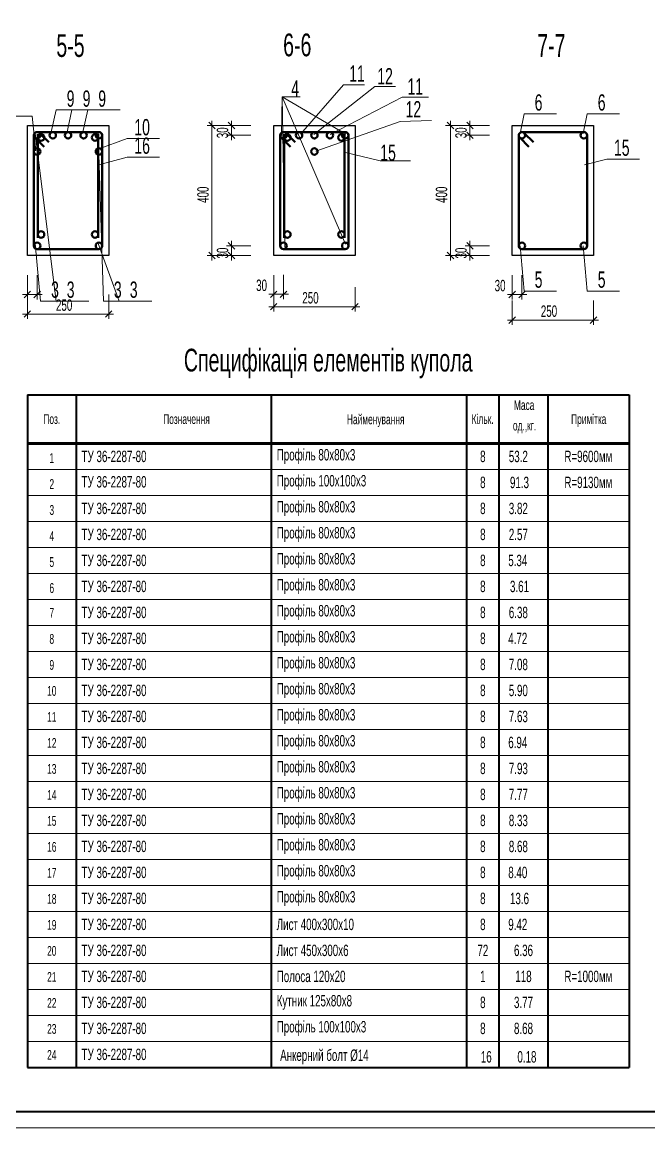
# Model space of a CAD drawing. Extents: x -483223 to 550073, y -164053 to -64662.
# Drawn here: x -171463 to -152191, y -132422 to -98398 of the extents above; entities that cross this region are included whole.
import ezdxf
from ezdxf.enums import TextEntityAlignment as Align

# ---------------------------------------------------------------- set-up
doc = ezdxf.new("R2010")
doc.units = 0
doc.header["$MEASUREMENT"] = 0
doc.layers.add('BALKI', color=62, linetype='CONTINUOUS')
doc.layers.add('ТЕКСТ', color=252, linetype='CONTINUOUS')
for name, color, linetype, lineweight in [('tonkie', 8, 'CONTINUOUS', 15), ('АРМАТУРА', 11, 'CONTINUOUS', 50), ('ОСН. ТОНКА', 250, 'CONTINUOUS', 15), ('РАМКА', 250, 'CONTINUOUS', 40), ('РОЗМІР', 250, 'CONTINUOUS', 15)]:
    doc.layers.add(name, color=color, linetype=linetype, lineweight=lineweight)
doc.styles.add('РОЗМІР', font='ARIALN.TTF', dxfattribs={"width": 0.75})

msp = doc.modelspace()

# ---------------------------------------------------------------- linework, layer by layer
at = {"layer": 'BALKI', "color": 0}
for points in [[(-171301.8829, -101580.6406), (-171301.8829, -101580.6406), (-171301.8829, -101580.6406), (-168801.8829, -101580.6406), (-168801.8829, -101580.6406), (-168801.8829, -101580.6406)], [(-171301.8829, -105580.6406), (-171301.8829, -105580.6406), (-171301.8829, -105580.6406), (-171301.8829, -101580.6406), (-171301.8829, -101580.6406), (-171301.8829, -101580.6406)], [(-168801.8829, -101580.6406), (-168801.8829, -101580.6406), (-168801.8829, -101580.6406), (-168801.8829, -105580.6406), (-168801.8829, -105580.6406), (-168801.8829, -105580.6406)], [(-163727.1894, -101580.6406), (-163727.1894, -101580.6406), (-163727.1894, -101580.6406), (-161227.1894, -101580.6406), (-161227.1894, -101580.6406), (-161227.1894, -101580.6406)], [(-163727.1894, -105580.6406), (-163727.1894, -105580.6406), (-163727.1894, -105580.6406), (-163727.1894, -101580.6406), (-163727.1894, -101580.6406), (-163727.1894, -101580.6406)], [(-161227.1894, -101580.6406), (-161227.1894, -101580.6406), (-161227.1894, -101580.6406), (-161227.1894, -105580.6406), (-161227.1894, -105580.6406), (-161227.1894, -105580.6406)], [(-156392.7958, -101580.6406), (-156392.7958, -101580.6406), (-156392.7958, -101580.6406), (-153892.7958, -101580.6406), (-153892.7958, -101580.6406), (-153892.7958, -101580.6406)], [(-156392.7958, -105580.6406), (-156392.7958, -105580.6406), (-156392.7958, -105580.6406), (-156392.7958, -101580.6406), (-156392.7958, -101580.6406), (-156392.7958, -101580.6406)], [(-153892.7958, -101580.6406), (-153892.7958, -101580.6406), (-153892.7958, -101580.6406), (-153892.7958, -105580.6406), (-153892.7958, -105580.6406), (-153892.7958, -105580.6406)], [(-168801.8829, -105580.6406), (-168801.8829, -105580.6406), (-168801.8829, -105580.6406), (-171301.8829, -105580.6406), (-171301.8829, -105580.6406), (-171301.8829, -105580.6406)], [(-161227.1894, -105580.6406), (-161227.1894, -105580.6406), (-161227.1894, -105580.6406), (-163727.1894, -105580.6406), (-163727.1894, -105580.6406), (-163727.1894, -105580.6406)], [(-153892.7958, -105580.6406), (-153892.7958, -105580.6406), (-153892.7958, -105580.6406), (-156392.7958, -105580.6406), (-156392.7958, -105580.6406), (-156392.7958, -105580.6406)]]:
    msp.add_lwpolyline(points, dxfattribs=at)
at = {"layer": 'АРМАТУРА', "color": 0}
for p, q in [((-171101.8829, -101880.6406), (-171096.994, -101849.7538)), ((-171101.8829, -105280.6406), (-171101.8829, -101880.6406)), ((-171101.8829, -101880.6406), (-171098.4802, -101906.5104)), ((-171098.4802, -101906.5104), (-171088.4979, -101930.6162)), ((-171096.994, -101849.7538), (-171082.8033, -101821.8882)), ((-171088.4979, -101930.6162), (-171072.6226, -101951.3224)), ((-171082.8033, -101821.8882), (-171060.6994, -101799.766)), ((-171072.6226, -101951.3224), (-170788.623, -102235.3228)), ((-171060.6994, -101799.766), (-171032.846, -101785.5539)), ((-171032.846, -101785.5539), (-171001.8829, -101780.6406)), ((-171001.8829, -101780.6406), (-169101.8829, -101780.6406)), ((-171001.8829, -101780.6406), (-170975.9369, -101784.0647)), ((-170981.8829, -101850.6382), (-170981.8829, -105030.6406)), ((-170975.9369, -101784.0647), (-170951.8371, -101794.0653)), ((-170951.8371, -101794.0653), (-170931.1432, -101809.9588)), ((-170931.1432, -101809.9588), (-170647.1435, -102093.9577)), ((-169121.8829, -101850.6382), (-169121.8829, -105030.6406)), ((-169101.8829, -101780.6406), (-169070.9198, -101785.5539)), ((-169070.9198, -101785.5539), (-169043.0664, -101799.766)), ((-169043.0664, -101799.766), (-169020.9625, -101821.8882)), ((-169020.9625, -101821.8882), (-169006.7718, -101849.7538)), ((-169006.7718, -101849.7538), (-169001.8829, -101880.6406)), ((-169001.8829, -101880.6406), (-169001.8829, -105280.6406)), ((-163527.1894, -101880.6406), (-163522.3005, -101849.7538)), ((-163527.1894, -105280.6406), (-163527.1894, -101880.6406)), ((-163527.1894, -101880.6406), (-163523.7836, -101906.5104)), ((-163523.7836, -101906.5104), (-163513.8044, -101930.6162)), ((-163522.3005, -101849.7538), (-163508.1098, -101821.8882)), ((-163513.8044, -101930.6162), (-163497.9291, -101951.3224)), ((-163508.1098, -101821.8882), (-163486.009, -101799.766)), ((-163497.9291, -101951.3224), (-163213.9265, -102235.3235)), ((-163486.009, -101799.766), (-163458.1525, -101785.5539)), ((-163458.1525, -101785.5539), (-163427.1894, -101780.6406)), ((-163427.1894, -101780.6406), (-161527.1894, -101780.6406)), ((-163427.1894, -101780.6406), (-163401.2434, -101784.0647)), ((-163407.8599, -101850.6382), (-163407.8599, -105030.6406)), ((-163401.2434, -101784.0647), (-163377.1406, -101794.0653)), ((-163377.1406, -101794.0653), (-163356.4497, -101809.9588)), ((-163356.4497, -101809.9588), (-163072.4531, -102093.9585)), ((-161547.1894, -101850.6382), (-161547.1894, -105030.6406)), ((-161527.1894, -101780.6406), (-161496.2263, -101785.5539)), ((-161496.2263, -101785.5539), (-161468.3698, -101799.766)), ((-161468.3698, -101799.766), (-161446.269, -101821.8882)), ((-161446.269, -101821.8882), (-161432.0783, -101849.7538)), ((-161432.0783, -101849.7538), (-161427.1894, -101880.6406)), ((-161427.1894, -101880.6406), (-161427.1894, -105280.6406)), ((-156192.7958, -101880.6406), (-156187.9069, -101849.7538)), ((-156192.7958, -105280.6406), (-156192.7958, -101880.6406)), ((-156192.7958, -101880.6406), (-156189.39, -101906.5104)), ((-156189.39, -101906.5104), (-156179.4108, -101930.6162)), ((-156187.9069, -101849.7538), (-156173.7162, -101821.8882)), ((-156179.4108, -101930.6162), (-156163.5355, -101951.3224)), ((-156173.7162, -101821.8882), (-156151.6154, -101799.766)), ((-156163.5355, -101951.3224), (-155879.5329, -102235.322)), ((-156151.6154, -101799.766), (-156123.7589, -101785.5539)), ((-156123.7589, -101785.5539), (-156092.7958, -101780.6406)), ((-156092.7958, -101780.6406), (-154192.7958, -101780.6406)), ((-156092.7958, -101780.6406), (-156066.8498, -101784.0647)), ((-156066.8498, -101784.0647), (-156042.747, -101794.0653)), ((-156042.747, -101794.0653), (-156022.0561, -101809.9588)), ((-156022.0561, -101809.9588), (-155738.0595, -102093.9585)), ((-154192.7958, -101780.6406), (-154161.8327, -101785.5539)), ((-154161.8327, -101785.5539), (-154133.9762, -101799.766)), ((-154133.9762, -101799.766), (-154111.8754, -101821.8882)), ((-154111.8754, -101821.8882), (-154097.6847, -101849.7538)), ((-154097.6847, -101849.7538), (-154092.7958, -101880.6406)), ((-154092.7958, -101880.6406), (-154092.7958, -105280.6406)), ((-171096.9696, -105311.6037), (-171101.8829, -105280.6406)), ((-171082.7575, -105339.4602), (-171096.9696, -105311.6037)), ((-171060.6353, -105361.561), (-171082.7575, -105339.4602)), ((-171032.7697, -105375.7517), (-171060.6353, -105361.561)), ((-171001.8829, -105380.6406), (-171032.7697, -105375.7517)), ((-169101.8829, -105380.6406), (-171001.8829, -105380.6406)), ((-169070.9198, -105375.7273), (-169101.8829, -105380.6406)), ((-169043.0664, -105361.5122), (-169070.9198, -105375.7273)), ((-169020.9625, -105339.393), (-169043.0664, -105361.5122)), ((-169006.7718, -105311.5244), (-169020.9625, -105339.393)), ((-169001.8829, -105280.6406), (-169006.7718, -105311.5244)), ((-163522.2761, -105311.6037), (-163527.1894, -105280.6406)), ((-163508.061, -105339.4571), (-163522.2761, -105311.6037)), ((-163485.9418, -105361.561), (-163508.061, -105339.4571)), ((-163458.0732, -105375.7517), (-163485.9418, -105361.561)), ((-163427.1894, -105380.6406), (-163458.0732, -105375.7517)), ((-161527.1894, -105380.6406), (-163427.1894, -105380.6406)), ((-161496.2263, -105375.7273), (-161527.1894, -105380.6406)), ((-161468.3698, -105361.5152), (-161496.2263, -105375.7273)), ((-161446.269, -105339.393), (-161468.3698, -105361.5152)), ((-161432.0783, -105311.5274), (-161446.269, -105339.393)), ((-161427.1894, -105280.6406), (-161432.0783, -105311.5274)), ((-156187.8825, -105311.6037), (-156192.7958, -105280.6406)), ((-156173.6674, -105339.4571), (-156187.8825, -105311.6037)), ((-156151.5482, -105361.561), (-156173.6674, -105339.4571)), ((-156123.6796, -105375.7517), (-156151.5482, -105361.561)), ((-156092.7958, -105380.6406), (-156123.6796, -105375.7517)), ((-154192.7958, -105380.6406), (-156092.7958, -105380.6406)), ((-154161.8327, -105375.7273), (-154192.7958, -105380.6406)), ((-154133.9762, -105361.5152), (-154161.8327, -105375.7273)), ((-154111.8754, -105339.393), (-154133.9762, -105361.5152)), ((-154097.6847, -105311.5274), (-154111.8754, -105339.393)), ((-154092.7958, -105280.6406), (-154097.6847, -105311.5274))]:
    msp.add_line(p, q, dxfattribs=at)
for centre in [(-171001.8829, -101880.6406), (-170881.8829, -101950.6406), (-170521.8829, -101880.6406), (-170051.8829, -101880.6406), (-169571.8829, -101880.6406), (-169221.8829, -101950.6406), (-169101.8829, -101880.6406), (-163427.1894, -101880.6406), (-163307.1894, -101950.6406), (-162947.1894, -101880.6406), (-162477.1894, -101880.6406), (-161997.1894, -101880.6406), (-161647.1894, -101950.6406), (-161527.1894, -101880.6406), (-156092.7958, -101880.6406), (-154192.7958, -101880.6406), (-171001.8829, -102380.6406), (-169101.8829, -102380.6406), (-162477.1894, -102380.6406), (-170881.8829, -104930.6406), (-170881.8829, -104930.6406), (-169221.8829, -104930.6406), (-169221.8829, -104930.6406), (-163307.1894, -104930.6406), (-163307.1894, -104930.6406), (-161647.1894, -104930.6406), (-161647.1894, -104930.6406), (-171001.8829, -105280.6406), (-169101.8829, -105280.6406), (-163427.1894, -105280.6406), (-161527.1894, -105280.6406), (-156092.7958, -105280.6406), (-154192.7958, -105280.6406)]:
    msp.add_circle(centre, 100, dxfattribs=at)
at = {"layer": 'ОСН. ТОНКА', "color": 0}
for p, q in [((-171301.7498, -112162.2611), (-152801.7498, -112162.2611)), ((-171301.7498, -112962.2611), (-152801.7498, -112962.2611)), ((-171301.7498, -113762.2611), (-152801.7498, -113762.2611)), ((-171301.7498, -114562.2611), (-152801.7498, -114562.2611)), ((-171301.7498, -115362.2611), (-152801.7498, -115362.2611)), ((-171301.7498, -116162.2611), (-152801.7498, -116162.2611)), ((-171301.7498, -116962.2611), (-152801.7498, -116962.2611)), ((-171301.7498, -117762.2611), (-152801.7498, -117762.2611)), ((-171301.7498, -118562.2611), (-152801.7498, -118562.2611)), ((-171301.7498, -119362.2611), (-152801.7498, -119362.2611)), ((-171301.7498, -120162.2611), (-152801.7498, -120162.2611)), ((-171301.7498, -120962.2611), (-152801.7498, -120962.2611)), ((-171301.7498, -121762.2611), (-152801.7498, -121762.2611)), ((-171301.7498, -122562.2611), (-152801.7498, -122562.2611)), ((-171301.7498, -123362.2611), (-152801.7498, -123362.2611)), ((-171301.7498, -124162.2611), (-152801.7498, -124162.2611)), ((-171301.7498, -124962.2611), (-152801.7498, -124962.2611)), ((-171301.7498, -125762.2611), (-152801.7498, -125762.2611)), ((-171301.7498, -126562.2611), (-152801.7498, -126562.2611)), ((-171301.7498, -127362.2611), (-152801.7498, -127362.2611)), ((-171301.7498, -128162.2611), (-152801.7498, -128162.2611)), ((-171301.7498, -128962.2611), (-152801.7498, -128962.2611)), ((-171301.7498, -129762.2611), (-152801.7498, -129762.2611))]:
    msp.add_line(p, q, dxfattribs=at)
at = {"layer": 'ОСН. ТОНКА', "color": 0, "ltscale": 40}
msp.add_lwpolyline([(-216968.0326, -73022.1397), (-216968.0326, -132422.1397), (-132868.0326, -132422.1397), (-132868.0326, -73022.1397), (-216968.0326, -73022.1397)], dxfattribs=at)
at = {"layer": 'РАМКА', "color": 0, "lineweight": 40}
for p, q in [((-171301.7498, -109862.2611), (-171301.7498, -111362.2611)), ((-171301.7498, -109862.2611), (-152801.7498, -109862.2611)), ((-169801.7498, -109862.2611), (-169801.7498, -111362.2611)), ((-163801.7498, -109862.2611), (-163801.7498, -111362.2611)), ((-157801.7498, -109862.2611), (-157801.7498, -111362.2611)), ((-156801.7498, -109862.2611), (-156801.7498, -111362.2611)), ((-155301.7498, -109862.2611), (-155301.7498, -111362.2611)), ((-152801.7498, -109862.2611), (-152801.7498, -111362.2611)), ((-171301.7498, -111362.2611), (-171301.7498, -130562.2611)), ((-169801.7498, -111362.2611), (-169801.7498, -130562.2611)), ((-163801.7498, -111362.2611), (-163801.7498, -130562.2611)), ((-157801.7498, -111362.2611), (-157801.7498, -130562.2611)), ((-156801.7498, -111362.2611), (-156801.7498, -130562.2611)), ((-155301.7498, -111362.2611), (-155301.7498, -130562.2611)), ((-152801.7498, -111362.2611), (-152801.7498, -130562.2611)), ((-171301.7498, -130562.2611), (-152801.7498, -130562.2611))]:
    msp.add_line(p, q, dxfattribs=at)
at = {"layer": 'РАМКА', "color": 0, "lineweight": 60}
msp.add_line((-171301.7498, -111362.2611), (-152801.7498, -111362.2611), dxfattribs=at)
at = {"layer": 'РАМКА', "color": 0, "ltscale": 40}
msp.add_lwpolyline([(-133368.0326, -131922.1397), (-133368.0326, -131922.1397), (-133368.0326, -73522.1397), (-214968.0326, -73522.1397), (-214968.0326, -131922.1397), (-133368.0326, -131922.1397)], dxfattribs=at)
at = {"layer": 'РОЗМІР', "color": 0}
for p, q in [((-162906.829, -101843.1782), (-161578.5372, -100325.7201)), ((-161578.5372, -100325.7201), (-160934.7386, -100325.7201)), ((-163489.0849, -101885.4004), (-163463.0517, -100692.0451)), ((-163463.0517, -100692.0451), (-162914.7919, -100692.0451)), ((-163381.0879, -105320.875), (-163463.0517, -100692.0451)), ((-161514.6548, -105235.1063), (-163463.0517, -100692.0451)), ((-161509.0527, -101843.1656), (-163463.0517, -100692.0451)), ((-162496.9991, -101855.6225), (-160618.6364, -100383.0193)), ((-161996.0029, -101853.1172), (-159779.484, -100706.9883)), ((-160618.6364, -100383.0193), (-159983.9276, -100383.0193)), ((-159779.484, -100706.9883), (-158965.0065, -100706.9883)), ((-171159.2531, -101289.8234), (-172159.2531, -101289.8234)), ((-171042.0531, -102360.7372), (-171159.2531, -101289.8234)), ((-170576.0772, -101822.5748), (-170414.7857, -101096.7691)), ((-170414.7857, -101096.7691), (-169414.7857, -101096.7691)), ((-170092.2058, -101822.5748), (-169930.9143, -101096.7691)), ((-169930.9143, -101096.7691), (-168930.9143, -101096.7691)), ((-169608.3343, -101822.5748), (-169447.0428, -101096.7691)), ((-169447.0428, -101096.7691), (-168447.0428, -101096.7691)), ((-156150.3703, -101823.0661), (-156029.1605, -101217.0053)), ((-156029.1605, -101217.0053), (-155029.1605, -101217.0053)), ((-154210.9782, -101823.0661), (-154089.7685, -101217.0053)), ((-154089.7685, -101217.0053), (-153089.7685, -101217.0053)), ((-165777.1894, -101580.6406), (-165027.1894, -101580.6406)), ((-165777.1894, -101580.6406), (-165027.1894, -101580.6406)), ((-165627.1894, -101430.6406), (-165627.1894, -105730.6406)), ((-165627.1894, -101430.6406), (-165627.1894, -105730.6406)), ((-165177.1894, -101580.6406), (-164427.1894, -101580.6406)), ((-165027.1894, -101430.6406), (-165027.1894, -102030.6406)), ((-162433.4575, -102367.1564), (-159835.5605, -101459.088)), ((-159835.5605, -101459.088), (-158872.5819, -101425.4601)), ((-158442.7958, -101580.6406), (-157692.7958, -101580.6406)), ((-158442.7958, -101580.6406), (-157692.7958, -101580.6406)), ((-158292.7958, -101430.6406), (-158292.7958, -105730.6406)), ((-158292.7958, -101430.6406), (-158292.7958, -105730.6406)), ((-157842.7958, -101580.6406), (-157092.7958, -101580.6406)), ((-157692.7958, -101430.6406), (-157692.7958, -102030.6406)), ((-171059.9487, -101822.5748), (-170414.7857, -106983.8694)), ((-169124.4629, -101822.5748), (-168963.1744, -106983.8694)), ((-169124.4629, -102306.4463), (-168237.3657, -101983.8663)), ((-168237.3657, -101983.8663), (-167237.3657, -101983.8663)), ((-165177.1894, -101880.6406), (-164427.1894, -101880.6406)), ((-157842.7958, -101880.6406), (-157092.7958, -101880.6406)), ((-161516.4116, -102406.8061), (-160448.8821, -102663.7755)), ((-169105.1086, -102790.3177), (-168237.3657, -102548.3835)), ((-168237.3657, -102548.3835), (-167237.3657, -102548.3835)), ((-160448.8821, -102663.7755), (-159520.1572, -102663.7755)), ((-154171.5861, -102792.7622), (-153483.7077, -102610.9446)), ((-153483.7077, -102610.9446), (-152483.7077, -102610.9446)), ((-165027.1894, -105730.6406), (-165027.1894, -105130.6406)), ((-157692.7958, -105730.6406), (-157692.7958, -105130.6406)), ((-171059.9487, -105209.675), (-170898.6572, -106983.8694)), ((-169124.4629, -105209.675), (-168479.3029, -106983.8694)), ((-165177.1894, -105280.6406), (-164427.1894, -105280.6406)), ((-157842.7958, -105280.6406), (-157092.7958, -105280.6406)), ((-156150.3703, -105277.6102), (-156029.1605, -106671.5494)), ((-154210.9782, -105277.6102), (-154089.7685, -106671.5494)), ((-165777.1894, -105580.6406), (-165027.1894, -105580.6406)), ((-165777.1894, -105580.6406), (-165027.1894, -105580.6406)), ((-165177.1894, -105580.6406), (-164427.1894, -105580.6406)), ((-158442.7958, -105580.6406), (-157692.7958, -105580.6406)), ((-158442.7958, -105580.6406), (-157692.7958, -105580.6406)), ((-157842.7958, -105580.6406), (-157092.7958, -105580.6406)), ((-171301.8829, -106180.6406), (-171301.8829, -106930.6406)), ((-171001.8829, -106180.6406), (-171001.8829, -106930.6406)), ((-163727.1894, -106180.6406), (-163727.1894, -106930.6406)), ((-163427.1894, -106171.6096), (-163427.1894, -106921.6096)), ((-156392.7958, -106180.6406), (-156392.7958, -106930.6406)), ((-156092.7958, -106180.6406), (-156092.7958, -106930.6406)), ((-171451.8829, -106780.6406), (-170851.8829, -106780.6406)), ((-171301.8829, -106780.6406), (-171301.8829, -107530.6406)), ((-168801.8829, -106780.6406), (-168801.8829, -107530.6406)), ((-163877.1894, -106771.6096), (-163277.1894, -106771.6096)), ((-163727.1894, -106555.6406), (-163727.1894, -107305.6406)), ((-161227.1894, -106555.6406), (-161227.1894, -107305.6406)), ((-156542.7958, -106780.6406), (-155942.7958, -106780.6406)), ((-156029.1605, -106671.5494), (-155029.1605, -106671.5494)), ((-154089.7685, -106671.5494), (-153089.7685, -106671.5494)), ((-170898.6572, -106983.8694), (-169898.6572, -106983.8694)), ((-170414.7857, -106983.8694), (-169414.7857, -106983.8694)), ((-168963.1744, -106983.8694), (-167963.1744, -106983.8694)), ((-168479.3029, -106983.8694), (-167479.3029, -106983.8694)), ((-163877.1894, -107155.6406), (-161077.1894, -107155.6406)), ((-156392.7958, -106966.5152), (-156392.7958, -107716.5152)), ((-153892.7958, -106966.5152), (-153892.7958, -107716.5152)), ((-171451.8829, -107380.6406), (-168651.8829, -107380.6406)), ((-156542.7958, -107566.5152), (-153742.7958, -107566.5152))]:
    msp.add_line(p, q, dxfattribs=at)
at = {"layer": 'РОЗМІР', "color": 0, "lineweight": 30}
for p, q in [((-165527.1894, -101680.6406), (-165727.1894, -101480.6406)), ((-165527.1894, -101680.6406), (-165727.1894, -101480.6406)), ((-164927.1894, -101680.6406), (-165127.1894, -101480.6406)), ((-158192.7958, -101680.6406), (-158392.7958, -101480.6406)), ((-158192.7958, -101680.6406), (-158392.7958, -101480.6406)), ((-157592.7958, -101680.6406), (-157792.7958, -101480.6406)), ((-164927.1894, -101980.6406), (-165127.1894, -101780.6406)), ((-157592.7958, -101980.6406), (-157792.7958, -101780.6406)), ((-164927.1894, -105380.6406), (-165127.1894, -105180.6406)), ((-157592.7958, -105380.6406), (-157792.7958, -105180.6406)), ((-165527.1894, -105680.6406), (-165727.1894, -105480.6406)), ((-165527.1894, -105680.6406), (-165727.1894, -105480.6406)), ((-164927.1894, -105680.6406), (-165127.1894, -105480.6406)), ((-158192.7958, -105680.6406), (-158392.7958, -105480.6406)), ((-158192.7958, -105680.6406), (-158392.7958, -105480.6406)), ((-157592.7958, -105680.6406), (-157792.7958, -105480.6406)), ((-171401.8829, -106880.6406), (-171201.8829, -106680.6406)), ((-171101.8829, -106880.6406), (-170901.8829, -106680.6406)), ((-163827.1894, -106871.6096), (-163627.1894, -106671.6096)), ((-163527.1894, -106871.6096), (-163327.1894, -106671.6096)), ((-156492.7958, -106880.6406), (-156292.7958, -106680.6406)), ((-156192.7958, -106880.6406), (-155992.7958, -106680.6406)), ((-163827.1894, -107255.6406), (-163627.1894, -107055.6406)), ((-161327.1894, -107255.6406), (-161127.1894, -107055.6406)), ((-171401.8829, -107480.6406), (-171201.8829, -107280.6406)), ((-168901.8829, -107480.6406), (-168701.8829, -107280.6406)), ((-156492.7958, -107666.5152), (-156292.7958, -107466.5152)), ((-153992.7958, -107666.5152), (-153792.7958, -107466.5152))]:
    msp.add_line(p, q, dxfattribs=at)

# ---------------------------------------------------------------- texts
at = {"layer": 'tonkie', "color": 0, "style": 'РОЗМІР', "width": 0.75}
for s, p in [('Maca', (-156026.1828, -110181.7545)), ('Поз.', (-170551.7498, -110612.2611)), ('Позначення', (-166409.3435, -110612.2611)), ('Найменування', (-160591.6618, -110620.3164)), ('Кільк.', (-157301.7498, -110612.2611)), ('Примітка', (-154041.5537, -110612.2611)), ('од.,кг.', (-156013.6247, -110812.2611))]:
    msp.add_text(s, height=300, dxfattribs=at).set_placement(p, align=Align.MIDDLE_CENTER)
for s, p in [('53.2', (-156497.1322, -111937.2611)), ('91.3', (-156462.1322, -112737.2611)), ('3.82', (-156497.1322, -113537.2611)), ('2.57', (-156497.1322, -114337.2611)), ('5.34', (-156514.6322, -115137.2611)), ('3.61', (-156462.1322, -115937.2611)), ('6.38', (-156497.1322, -116737.2611)), ('4.72', (-156514.6322, -117537.2611)), ('7.08', (-156497.1322, -118337.2611)), ('5.90', (-156497.1322, -119137.2611)), ('7.63', (-156497.1322, -119937.2611)), ('6.94', (-156514.6322, -120737.2611)), ('7.93', (-156497.1322, -121537.2611)), ('7.77', (-156497.1322, -122337.2611)), ('8.33', (-156497.1322, -123137.2611)), ('8.68', (-156497.1322, -123937.2611)), ('8.40', (-156514.6322, -124737.2611)), ('13.6', (-156462.1322, -125537.2611)), ('9.42', (-156514.6322, -126337.2611))]:
    msp.add_text(s, height=350, dxfattribs=at).set_placement(p)
at = {"layer": 'tonkie', "color": 0, "char_height": 350, "style": 'РОЗМІР'}
for s, insert, width, attachment_point in [('  ТУ 36-2287-80', (-169801.7498, -111762.2611), 6861.586249, 4), ('  Профіль 80х80х3 ', (-163801.7498, -111762.2611), 6861.586249, 4), ('8', (-157296.275, -111762.2611), 1000, 5), ('R=9600мм', (-154051.7498, -111762.2611), 2500, 5), ('  ТУ 36-2287-80', (-169801.7498, -112544.8054), 6861.586249, 4), ('  Профіль 100х100х3 ', (-163801.7498, -112562.2611), 6861.586249, 4), ('8', (-157296.275, -112562.2611), 1000, 5), ('R=9130мм', (-154051.7498, -112562.2611), 2500, 5), ('  ТУ 36-2287-80', (-169801.7498, -113362.2611), 6861.586249, 4), ('  Профіль 80х80х3 ', (-163801.7498, -113362.2611), 6861.586249, 4), ('8', (-157296.275, -113362.2611), 1000, 5), ('  ТУ 36-2287-80', (-169801.7498, -114162.2611), 6861.586249, 4), ('  Профіль 80х80х3 ', (-163801.7498, -114162.2611), 6861.586249, 4), ('8', (-157296.275, -114162.2611), 1000, 5), ('  ТУ 36-2287-80', (-169801.7498, -114962.2611), 6861.586249, 4), ('  Профіль 80х80х3 ', (-163801.7498, -114962.2611), 6861.586249, 4), ('8', (-157296.275, -114962.2611), 1000, 5), ('  ТУ 36-2287-80', (-169801.7498, -115762.2611), 6861.586249, 4), ('  Профіль 80х80х3 ', (-163801.7498, -115762.2611), 6861.586249, 4), ('8', (-157296.275, -115762.2611), 1000, 5), ('  Профіль 80х80х3 ', (-163801.7498, -116562.2611), 6861.586249, 4), ('  ТУ 36-2287-80', (-169801.7498, -116562.2611), 6861.586249, 4), ('8', (-157296.275, -116562.2611), 1000, 5), ('  ТУ 36-2287-80', (-169801.7498, -117362.2611), 6861.586249, 4), ('  Профіль 80х80х3 ', (-163801.7498, -117362.2611), 6861.586249, 4), ('8', (-157296.275, -117362.2611), 1000, 5), ('  ТУ 36-2287-80', (-169801.7498, -118162.2611), 6861.586249, 4), ('  Профіль 80х80х3 ', (-163801.7498, -118162.2611), 6861.586249, 4), ('8', (-157296.275, -118162.2611), 1000, 5), ('  Профіль 80х80х3 ', (-163801.7498, -118962.2611), 6861.586249, 4), ('  ТУ 36-2287-80', (-169801.7498, -118962.2611), 6861.586249, 4), ('8', (-157296.275, -118962.2611), 1000, 5), ('  ТУ 36-2287-80', (-169801.7498, -119762.2611), 6861.586249, 4), ('  Профіль 80х80х3 ', (-163801.7498, -119762.2611), 6861.586249, 4), ('8', (-157296.275, -119762.2611), 1000, 5), ('  ТУ 36-2287-80', (-169801.7498, -120562.2611), 6861.586249, 4), ('  Профіль 80х80х3 ', (-163801.7498, -120562.2611), 6861.586249, 4), ('8', (-157296.275, -120562.2611), 1000, 5), ('  Профіль 80х80х3 ', (-163801.7498, -121362.2611), 6861.586249, 4), ('  ТУ 36-2287-80', (-169801.7498, -121362.2611), 6861.586249, 4), ('8', (-157296.275, -121362.2611), 1000, 5), ('  ТУ 36-2287-80', (-169801.7498, -122162.2611), 6861.586249, 4), ('  Профіль 80х80х3 ', (-163801.7498, -122162.2611), 6861.586249, 4), ('8', (-157296.275, -122162.2611), 1000, 5), ('  ТУ 36-2287-80', (-169801.7498, -122962.2611), 6861.586249, 4), ('  Профіль 80х80х3 ', (-163801.7498, -122962.2611), 6861.586249, 4), ('8', (-157296.275, -122962.2611), 1000, 5), ('  ТУ 36-2287-80', (-169801.7498, -123762.2611), 6861.586249, 4), ('  Профіль 80х80х3 ', (-163801.7498, -123762.2611), 6861.586249, 4), ('8', (-157296.275, -123762.2611), 1000, 5), ('  ТУ 36-2287-80', (-169801.7498, -124562.2611), 6861.586249, 4), ('  Профіль 80х80х3 ', (-163801.7498, -124562.2611), 6861.586249, 4), ('8', (-157296.275, -124562.2611), 1000, 5), ('  ТУ 36-2287-80', (-169801.7498, -125362.2611), 6861.586249, 4), ('  Профіль 80х80х3 ', (-163801.7498, -125362.2611), 6861.586249, 4), ('8', (-157296.275, -125362.2611), 1000, 5), ('  ТУ 36-2287-80', (-169801.7498, -126162.2611), 6861.586249, 4), ('  Лист 400х300х10 ', (-163801.7498, -126162.2611), 6861.586249, 4), ('8', (-157296.275, -126162.2611), 1000, 5), ('  ТУ 36-2287-80', (-169801.7498, -126962.2611), 6861.586249, 4), ('  Лист 450х300х6 ', (-163801.7498, -126962.2611), 6861.586249, 4), ('72', (-157296.275, -126962.2611), 1000, 5), ('6.36', (-156046.275, -126962.2611), 1500, 5), ('  ТУ 36-2287-80', (-169801.7498, -127762.2611), 6861.586249, 4), ('  Полоса 120х20', (-163801.7498, -127762.2611), 6861.586249, 4), ('1', (-157296.275, -127762.2611), 1000, 5), ('118', (-156046.275, -127762.2611), 1500, 5), ('R=1000мм', (-154051.7498, -127762.2611), 2500, 5), ('  ТУ 36-2287-80', (-169801.7498, -128562.2611), 6861.586249, 4), ('  Кутник 125х80х8', (-163801.7498, -128562.2611), 6861.586249, 4), ('8', (-157296.275, -128562.2611), 1000, 5), ('3.77', (-156046.275, -128562.2611), 1500, 5), ('  ТУ 36-2287-80', (-169801.7498, -129362.2611), 6861.586249, 4), ('  Профіль 100х100х3 ', (-163801.7498, -129362.2611), 6861.586249, 4), ('8', (-157296.275, -129362.2611), 1000, 5), ('8.68', (-156046.275, -129362.2611), 1500, 5), ('  ТУ 36-2287-80', (-169801.7498, -130162.2611), 6861.586249, 4), ('  Анкерний болт %%C14 ', (-163696.3196, -130238.6879), 6861.586249, 4), ('16', (-157190.8448, -130238.6879), 1000, 5), ('0.18', (-155940.8448, -130238.6879), 1500, 5)]:
    msp.add_mtext(s, dxfattribs=dict(at, insert=insert, width=width, attachment_point=attachment_point))
at = {"layer": 'РОЗМІР', "color": 0, "style": 'РОЗМІР', "width": 0.75}
for s, height, p in [('11', 500, (-161403.7772, -100229.3388)), ('12', 500, (-160540.7153, -100312.8734)), ('4', 500, (-163188.9218, -100692.0451)), ('11', 500, (-159613.5142, -100628.4366)), ('9', 500, (-170091.8829, -101000.6406)), ('9', 500, (-169601.8829, -101000.6406)), ('9', 500, (-169121.8829, -101000.6406)), ('6', 500, (-155702.7958, -101120.6406)), ('6', 500, (-153762.7958, -101120.6406)), ('12', 500, (-159670.3505, -101327.5006)), ('10', 500, (-168011.8829, -101880.6406)), ('16', 500, (-168011.8829, -102450.6406)), ('15', 500, (-153262.7958, -102510.6406)), ('15', 500, (-160448.8821, -102663.7755)), ('5', 500, (-155702.7958, -106570.6406)), ('5', 500, (-153762.7958, -106570.6406)), ('3', 500, (-170571.8829, -106880.6406)), ('3', 500, (-170091.8829, -106880.6406)), ('3', 500, (-168641.8829, -106880.6406)), ('3', 500, (-168151.8829, -106880.6406)), ('30', 350, (-164267.1894, -106671.6096)), ('30', 350, (-156932.7958, -106680.6406)), ('250', 350, (-162847.1894, -107055.6406)), ('250', 350, (-170421.8829, -107280.6406)), ('250', 350, (-155512.7958, -107466.5152))]:
    msp.add_text(s, height=height, dxfattribs=at).set_placement(p)
for s, p in [('30', (-165127.1894, -101970.6406)), ('30', (-157792.7958, -101970.6406)), ('400', (-165727.1894, -103960.6406)), ('400', (-165727.1894, -103960.6406)), ('400', (-158392.7958, -103960.6406)), ('400', (-158392.7958, -103960.6406)), ('30', (-165127.1894, -105670.6406)), ('30', (-157792.7958, -105670.6406))]:
    msp.add_text(s, height=350, rotation=90, dxfattribs=at).set_placement(p)
at = {"layer": 'ТЕКСТ', "color": 0, "style": 'РОЗМІР', "width": 0.75}
for s, p in [('5-5', (-170411.3089, -99468.7383)), ('6-6', (-163436.9123, -99449.5215)), ('7-7', (-155624.9281, -99467.9012))]:
    msp.add_text(s, height=700, dxfattribs=at).set_placement(p)
at = {"layer": 'ТЕКСТ', "color": 0, "ltscale": 30, "style": 'РОЗМІР'}
for s, insert, char_height, width, attachment_point in [('Специфікація елементів купола', (-162051.7498, -109359.4798), 700, 22648.048324, 8), ('1', (-170551.7498, -111812.2611), 300, 1500, 5), ('2', (-170551.7498, -112612.2611), 300, 1500, 5), ('3', (-170551.7498, -113412.2611), 300, 1500, 5), ('4', (-170551.7498, -114212.2611), 300, 1500, 5), ('5', (-170551.7498, -115012.2611), 300, 1500, 5), ('6', (-170551.7498, -115812.2611), 300, 1500, 5), ('7', (-170551.7498, -116577.9159), 300, 1500, 5), ('8', (-170551.7498, -117377.9159), 300, 1500, 5), ('9', (-170551.7498, -118177.9159), 300, 1500, 5), ('10', (-170551.7498, -118977.9159), 300, 1500, 5), ('11', (-170551.7498, -119777.9159), 300, 1500, 5), ('12', (-170551.7498, -120577.9159), 300, 1500, 5), ('13', (-170551.7498, -121377.9159), 300, 1500, 5), ('14', (-170551.7498, -122177.9159), 300, 1500, 5), ('15', (-170551.7498, -122977.9159), 300, 1500, 5), ('16', (-170551.7498, -123777.9159), 300, 1500, 5), ('17', (-170551.7498, -124577.9159), 300, 1500, 5), ('18', (-170551.7498, -125377.9159), 300, 1500, 5), ('19', (-170551.7498, -126177.9159), 300, 1500, 5), ('20', (-170551.7498, -126977.9159), 300, 1500, 5), ('21', (-170551.7498, -127777.9159), 300, 1500, 5), ('22', (-170551.7498, -128577.9159), 300, 1500, 5), ('23', (-170551.7498, -129377.9159), 300, 1500, 5), ('24', (-170551.7498, -130177.9159), 300, 1500, 5)]:
    msp.add_mtext(s, dxfattribs=dict(at, insert=insert, char_height=char_height, width=width, attachment_point=attachment_point))

doc.saveas('drawing.dxf')
